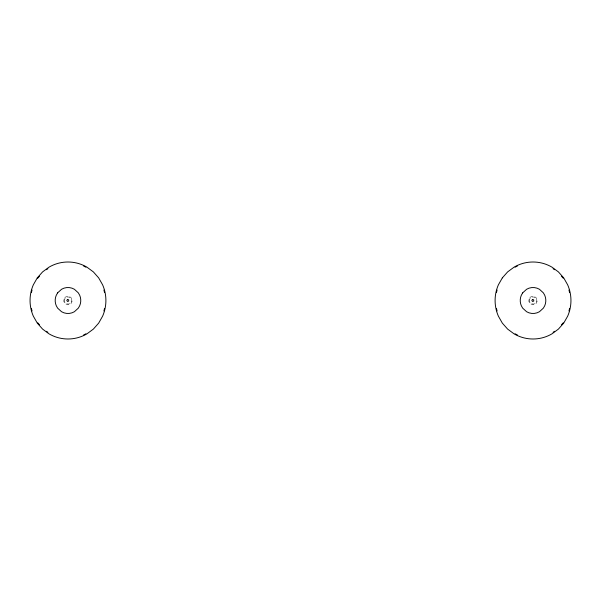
<?xml version="1.0" encoding="UTF-8"?>
<svg xmlns="http://www.w3.org/2000/svg" width="601" height="601" viewBox="0 0 601 601"><rect width="100%" height="100%" fill="white"/><g stroke="black" fill="none" stroke-linecap="round" stroke-linejoin="round"><path stroke-width="0.45" stroke-dasharray="3 2.25" d="M63.916 299.614C62.542 304.85 71.166 306.743 72.045 301.379C73.412 296.15 64.795 294.257 63.916 299.614M64.427 299.726C63.225 304.294 70.76 305.954 71.527 301.266C72.721 296.706 65.201 295.053 64.427 299.726M528.963 299.614C527.588 304.85 536.212 306.743 537.091 301.379C538.458 296.15 529.842 294.257 528.963 299.614M529.473 299.726C528.271 304.294 535.807 305.954 536.573 301.266C537.767 296.706 530.247 295.053 529.473 299.726"/><path stroke-width="0.9" d="M37.735 278.195L39.478 276.235M561.522 324.765L563.265 322.805M46.48 269.714L47.885 268.677M553.115 332.323L554.52 331.286M553.115 268.677L554.52 269.714M46.48 331.286L47.885 332.323M561.522 276.235L563.265 278.195M37.735 322.805L39.478 324.765M515.087 267.212A36.924 36.924 0 0 1 517.416 266.018M497.095 310.95A38.449 38.449 0 0 1 496.464 308.388M496.464 292.612A38.449 38.449 0 0 1 497.095 290.05M517.416 334.982A36.924 36.924 0 0 1 515.087 333.788M569.583 308.388A38.449 38.449 0 0 1 568.952 310.95M568.952 290.05A38.449 38.449 0 0 1 569.583 292.612M32.048 310.95A38.449 38.449 0 0 1 31.417 308.388M31.417 292.612A38.449 38.449 0 0 1 32.048 290.05M104.536 308.388A38.449 38.449 0 0 1 103.905 310.95M103.905 290.05A38.449 38.449 0 0 1 104.536 292.612M85.913 333.788A36.924 36.924 0 0 1 83.584 334.982M83.584 266.018A36.924 36.924 0 0 1 85.913 267.212M37.292 277.872L33.325 284.844A39.012 39.012 0 0 0 33.333 316.156L37.292 323.128L42.596 329.108L49.012 333.84A37.465 37.465 0 0 0 86.942 333.84L93.358 329.108L98.662 323.128L102.621 316.156A39.012 39.012 0 0 0 102.621 284.844L98.662 277.872L93.358 271.892L86.942 267.16A37.465 37.465 0 0 0 49.012 267.16L42.596 271.892L37.292 277.872M57.628 292.867L56.291 295.219A13.169 13.169 0 0 0 56.291 305.781L57.628 308.133L61.58 311.746A12.636 12.636 0 0 0 74.374 311.746L78.325 308.133L79.663 305.781A13.154 13.154 0 0 0 79.663 295.219L78.325 292.867L74.374 289.254A12.636 12.636 0 0 0 61.58 289.254L57.628 292.867M502.338 277.872L498.379 284.844A39.012 39.012 0 0 0 498.379 316.156L502.338 323.128L507.642 329.108L514.058 333.84A37.465 37.465 0 0 0 551.988 333.84L558.404 329.108L563.708 323.128L567.675 316.156A39.012 39.012 0 0 0 567.667 284.844L563.708 277.872L558.404 271.892L551.988 267.16A37.465 37.465 0 0 0 514.058 267.16L507.642 271.892L502.338 277.872M522.675 292.867L521.337 295.219A13.169 13.169 0 0 0 521.337 305.781L522.675 308.133L526.626 311.746A12.636 12.636 0 0 0 539.42 311.746L543.372 308.133L544.709 305.781A13.154 13.154 0 0 0 544.709 295.219L543.372 292.867L539.42 289.254A12.636 12.636 0 0 0 526.626 289.254L522.675 292.867M67.507 299.441L66.779 300.462L67.507 301.477L68.687 301.086L68.687 299.831L67.507 299.441M532.554 299.441L531.825 300.462L532.554 301.477L533.733 301.086L533.733 299.831L532.554 299.441"/></g></svg>
